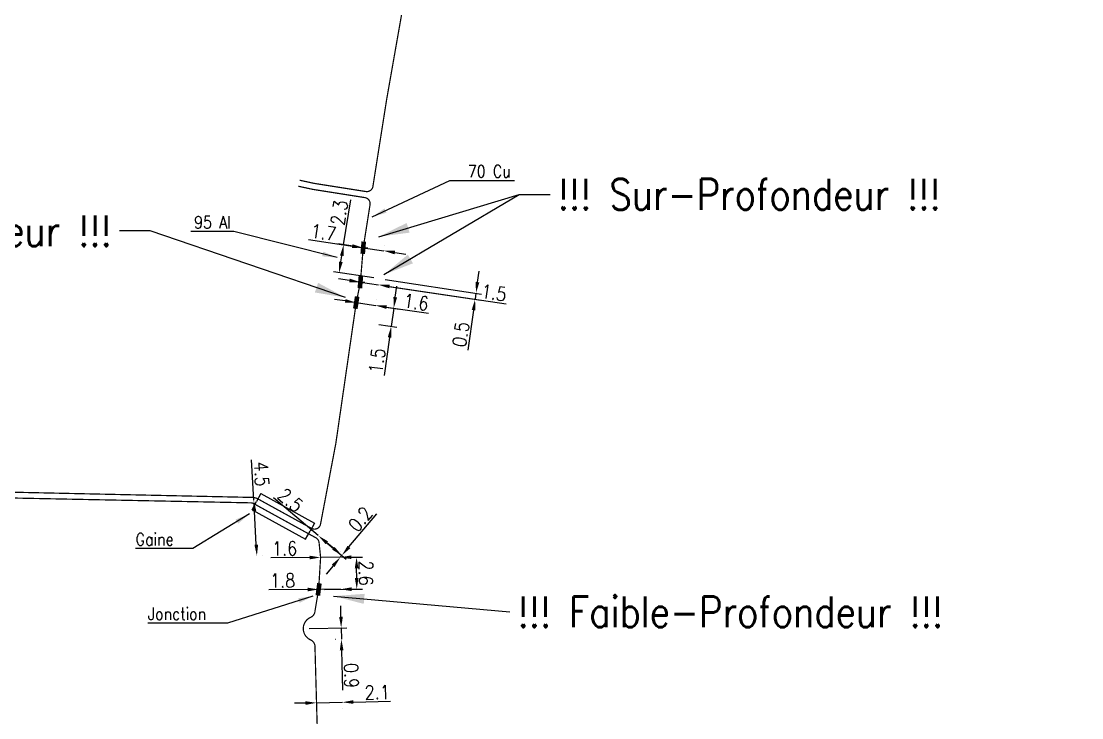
# Model space of a CAD drawing. Header units: millimetres. Extents: x 185000 to 186000, y 128000 to 129009.
# Drawn here: x 185100.5 to 185186.8, y 128278.5 to 128335.1 of the extents above; entities that cross this region are included whole.
import ezdxf
from ezdxf.enums import TextEntityAlignment as Align

# ---------------------------------------------------------------- set-up
doc = ezdxf.new("R2010")
doc.units = ezdxf.units.MM
doc.header["$PDMODE"] = 34
doc.layers.get('0').update_dxf_attribs({"linetype": 'CONTINUOUS'})
doc.layers.get('DEFPOINTS').update_dxf_attribs({"linetype": 'CONTINUOUS'})
for name, color, linetype in [('M_120', 5, 'M_ST_13'), ('M_300', 7, 'CONTINUOUS'), ('M_400', 7, 'CONTINUOUS'), ('M_420', 7, 'CONTINUOUS')]:
    doc.layers.add(name, color=color, linetype=linetype)
doc.styles.get("Standard").update_dxf_attribs({"font": 'romans.shx', "width": 0.85})
doc.linetypes.add('M_ST_13', pattern='A,5,-0.3,["oo",Standard,S=1.5,R=0,X=0,Y=-0.5],-3', length=8.3)
doc.dimstyles.get("Standard").update_dxf_attribs({"dimtxt": 1.5, "dimasz": 1.2, "dimexe": 0.625, "dimexo": 0.625, "dimgap": 0.25, "dimtad": 1, "dimdec": 1, "dimzin": 0, "dimdsep": 46, "dimtxsty": 'Standard', "dimcen": -0.5, "dimadec": 0, "dimazin": 0, "dimtfac": 1, "dimtdec": 1, "dimtmove": 0, "dimatfit": 3, "dimfxl": 0, "dimtolj": 1, "dimtzin": 0, "dimarcsym": 0})

# ---------------------------------------------------------------- blocks, each defined once
blk = doc.blocks.new('*D300')
at = {"layer": 'DEFPOINTS', "color": 0, "linetype": 'Continuous', "transparency": 16777216}
for p in [(185119.428, 128296.181), (185119.676, 128291.658), (185119.676, 128291.658)]:
    blk.add_point(p, dxfattribs=at)
at = {"layer": 'M_120', "color": 0, "linetype": 'Continuous', "lineweight": -2, "transparency": 16777216}
for p, q in [((185119.428, 128296.181), (185119.248, 128299.454)), ((185119.896, 128296.206), (185119.896, 128296.206)), ((185119.627, 128292.556), (185119.477, 128295.282)), ((185120.144, 128291.683), (185120.144, 128291.683))]:
    blk.add_line(p, q, dxfattribs=at)
at = {"layer": 'M_120', "color": 0, "linetype": 'Continuous', "transparency": 16777216}
for points in [[(185119.627, 128295.29), (185119.328, 128295.274), (185119.428, 128296.181)], [(185119.777, 128292.564), (185119.477, 128292.548), (185119.676, 128291.658)]]:
    blk.add_solid(points, dxfattribs=at)
at = {"layer": 'M_120', "color": 0, "linetype": 'Continuous', "transparency": 16777216, "insert": (185120.062, 128298.308), "char_height": 1.125, "attachment_point": 5, "rotation": 273.1405}
blk.add_mtext('\\A1;4.5', dxfattribs=at)
blk = doc.blocks.new('*D301')
at = {"layer": 'DEFPOINTS', "color": 0, "linetype": 'Continuous', "transparency": 16777216}
for p in [(185124.673, 128293.296), (185126.458, 128291.533), (185126.458, 128291.533)]:
    blk.add_point(p, dxfattribs=at)
at = {"layer": 'M_120', "color": 0, "linetype": 'Continuous', "lineweight": -2, "transparency": 16777216}
for p, q in [((185127.166, 128292.375), (185129.429, 128295.065)), ((185125.032, 128292.994), (185126.945, 128291.385)), ((185126.458, 128291.533), (185126.587, 128291.686)), ((185125.878, 128290.844), (185125.299, 128290.156))]:
    blk.add_line(p, q, dxfattribs=at)
at = {"layer": 'M_120', "color": 0, "linetype": 'Continuous', "transparency": 16777216}
for points in [[(185127.051, 128292.472), (185127.281, 128292.278), (185126.587, 128291.686)], [(185125.764, 128290.941), (185125.993, 128290.748), (185126.458, 128291.533)]]:
    blk.add_solid(points, dxfattribs=at)
at = {"layer": 'M_120', "color": 0, "linetype": 'Continuous', "transparency": 16777216, "insert": (185128.089, 128294.638), "char_height": 1.125, "attachment_point": 5, "rotation": 49.92865}
blk.add_mtext('\\A1;0.2', dxfattribs=at)
blk = doc.blocks.new('*D302')
at = {"layer": 'DEFPOINTS', "color": 0, "linetype": 'Continuous', "transparency": 16777216}
for p in [(185124.673, 128293.296), (185126.587, 128291.686), (185126.587, 128291.686)]:
    blk.add_point(p, dxfattribs=at)
at = {"layer": 'M_120', "color": 0, "linetype": 'Continuous', "lineweight": -2, "transparency": 16777216}
for p, q in [((185124.673, 128293.296), (185121.015, 128296.373)), ((185125.898, 128292.266), (185125.362, 128292.716))]:
    blk.add_line(p, q, dxfattribs=at)
at = {"layer": 'M_120', "color": 0, "linetype": 'Continuous', "transparency": 16777216}
for points in [[(185125.459, 128292.831), (185125.266, 128292.601), (185124.673, 128293.296)], [(185125.994, 128292.38), (185125.801, 128292.151), (185126.587, 128291.686)]]:
    blk.add_solid(points, dxfattribs=at)
at = {"layer": 'M_120', "color": 0, "linetype": 'Continuous', "transparency": 16777216, "insert": (185122.408, 128296.182), "char_height": 1.125, "attachment_point": 5, "rotation": 319.92865}
blk.add_mtext('\\A1;2.5', dxfattribs=at)
blk = doc.blocks.new('*D303')
at = {"layer": 'DEFPOINTS', "color": 0, "linetype": 'Continuous', "transparency": 16777216}
for p in [(185124.858, 128291.522), (185126.458, 128291.533), (185126.458, 128291.533)]:
    blk.add_point(p, dxfattribs=at)
at = {"layer": 'M_120', "color": 0, "linetype": 'Continuous', "lineweight": -2, "transparency": 16777216}
for p, q in [((185123.958, 128291.515), (185120.816, 128291.492)), ((185124.854, 128291.99), (185124.854, 128291.99)), ((185126.458, 128291.533), (185124.858, 128291.522)), ((185126.454, 128292.002), (185126.454, 128292.002)), ((185127.358, 128291.54), (185128.258, 128291.546))]:
    blk.add_line(p, q, dxfattribs=at)
at = {"layer": 'M_120', "color": 0, "linetype": 'Continuous', "transparency": 16777216}
for points in [[(185123.957, 128291.665), (185123.959, 128291.365), (185124.858, 128291.522)], [(185127.357, 128291.69), (185127.359, 128291.39), (185126.458, 128291.533)]]:
    blk.add_solid(points, dxfattribs=at)
at = {"layer": 'M_120', "color": 0, "linetype": 'Continuous', "transparency": 16777216, "insert": (185121.931, 128292.25), "char_height": 1.125, "attachment_point": 5, "rotation": 0.41613}
blk.add_mtext('\\A1;1.6', dxfattribs=at)
blk = doc.blocks.new('*D304')
at = {"layer": 'DEFPOINTS', "color": 0, "linetype": 'Continuous', "transparency": 16777216}
for p in [(185126.458, 128291.533), (185127.78, 128291.543), (185124.697, 128288.92)]:
    blk.add_point(p, dxfattribs=at)
at = {"layer": 'M_120', "color": 0, "linetype": 'Continuous', "lineweight": -2, "transparency": 16777216}
for p, q in [((185126.926, 128291.537), (185128.249, 128291.546)), ((185127.792, 128289.843), (185127.786, 128290.643)), ((185125.165, 128288.924), (185128.267, 128288.946))]:
    blk.add_line(p, q, dxfattribs=at)
at = {"layer": 'M_120', "color": 0, "linetype": 'Continuous', "transparency": 16777216}
for points in [[(185127.936, 128290.644), (185127.636, 128290.642), (185127.78, 128291.543)], [(185127.942, 128289.844), (185127.642, 128289.842), (185127.799, 128288.943)]]:
    blk.add_solid(points, dxfattribs=at)
at = {"layer": 'M_120', "color": 0, "linetype": 'Continuous', "transparency": 16777216, "insert": (185128.539, 128290.248), "char_height": 1.125, "attachment_point": 5, "rotation": 270.41613}
blk.add_mtext('\\A1;2.6', dxfattribs=at)
blk = doc.blocks.new('*D305')
at = {"layer": 'DEFPOINTS', "color": 0, "linetype": 'Continuous', "transparency": 16777216}
for p in [(185123.449, 128285.732), (185126.549, 128284.869), (185126.552, 128284.869)]:
    blk.add_point(p, dxfattribs=at)
at = {"layer": 'M_120', "color": 0, "linetype": 'Continuous', "lineweight": -2, "transparency": 16777216}
for p, q in [((185126.514, 128286.691), (185126.497, 128287.591)), ((185123.917, 128285.741), (185127, 128285.8)), ((185126.531, 128285.791), (185126.549, 128284.869)), ((185126.084, 128284.86), (185126.08, 128284.86)), ((185126.566, 128283.969), (185126.628, 128280.736))]:
    blk.add_line(p, q, dxfattribs=at)
at = {"layer": 'M_120', "color": 0, "linetype": 'Continuous', "transparency": 16777216}
for points in [[(185126.664, 128286.694), (185126.364, 128286.688), (185126.531, 128285.791)], [(185126.716, 128283.972), (185126.416, 128283.966), (185126.549, 128284.869)]]:
    blk.add_solid(points, dxfattribs=at)
at = {"layer": 'M_120', "color": 0, "linetype": 'Continuous', "transparency": 16777216, "insert": (185127.355, 128281.917), "char_height": 1.125, "attachment_point": 5, "rotation": 271.08939}
blk.add_mtext('\\A1;0.9', dxfattribs=at)
blk = doc.blocks.new('*D306')
at = {"layer": 'DEFPOINTS', "color": 0, "linetype": 'Continuous', "transparency": 16777216}
for p in [(185124.697, 128288.92), (185126.477, 128288.933), (185126.477, 128288.933)]:
    blk.add_point(p, dxfattribs=at)
at = {"layer": 'M_120', "color": 0, "linetype": 'Continuous', "lineweight": -2, "transparency": 16777216}
for p, q in [((185123.797, 128288.914), (185120.655, 128288.891)), ((185126.477, 128288.933), (185124.697, 128288.92)), ((185127.377, 128288.94), (185128.277, 128288.946))]:
    blk.add_line(p, q, dxfattribs=at)
at = {"layer": 'M_120', "color": 0, "linetype": 'Continuous', "transparency": 16777216}
for points in [[(185123.796, 128289.064), (185123.798, 128288.764), (185124.697, 128288.92)], [(185127.376, 128289.09), (185127.378, 128288.79), (185126.477, 128288.933)]]:
    blk.add_solid(points, dxfattribs=at)
at = {"layer": 'M_120', "color": 0, "linetype": 'Continuous', "transparency": 16777216, "insert": (185121.77, 128289.649), "char_height": 1.125, "attachment_point": 5, "rotation": 0.41613}
blk.add_mtext('\\A1;1.8', dxfattribs=at)
blk = doc.blocks.new('*D307')
at = {"layer": 'DEFPOINTS', "color": 0, "linetype": 'Continuous', "transparency": 16777216}
for p in [(185124.527, 128279.696), (185126.627, 128279.741), (185126.627, 128279.741)]:
    blk.add_point(p, dxfattribs=at)
at = {"layer": 'M_120', "color": 0, "linetype": 'Continuous', "lineweight": -2, "transparency": 16777216}
for p, q in [((185123.628, 128279.677), (185122.728, 128279.658)), ((185124.527, 128279.696), (185126.627, 128279.741)), ((185124.537, 128279.228), (185124.537, 128279.228)), ((185126.637, 128279.272), (185126.637, 128279.272)), ((185127.527, 128279.76), (185130.531, 128279.824))]:
    blk.add_line(p, q, dxfattribs=at)
at = {"layer": 'M_120', "color": 0, "linetype": 'Continuous', "transparency": 16777216}
for points in [[(185123.624, 128279.827), (185123.631, 128279.527), (185124.527, 128279.696)], [(185127.524, 128279.91), (185127.53, 128279.61), (185126.627, 128279.741)]]:
    blk.add_solid(points, dxfattribs=at)
at = {"layer": 'M_120', "color": 0, "linetype": 'Continuous', "transparency": 16777216, "insert": (185129.463, 128280.551), "char_height": 1.125, "attachment_point": 5, "rotation": 1.21518}
blk.add_mtext('\\A1;2.1', dxfattribs=at)
blk = doc.blocks.new('M_300_03')
at = {"color": 0, "linetype": 'Continuous'}
blk.add_solid([(-0.5, 0.188), (-0.5, -0.188), (0.5, 0.188), (0.5, -0.188)], dxfattribs=at)
at = {"color": 0, "linetype": 'Continuous', "width": 0.75, "flags": 3}
for tag, p in [('DEF_LEG', (0, -5)), ('DEF_COUP', (0.048, -6.97)), ('DEF_TYPE', (0, -9))]:
    blk.add_attdef(tag, text='', height=1.2, dxfattribs=at).set_placement(p, align=Align.MIDDLE)
blk = doc.blocks.new('*D325')
at = {"layer": 'DEFPOINTS', "color": 0, "linetype": 'Continuous', "transparency": 16777216}
for p in [(185129.576, 128313.699), (185129.647, 128314.194), (185137.492, 128313.019)]:
    blk.add_point(p, dxfattribs=at)
at = {"layer": 'M_120', "color": 0, "linetype": 'Continuous', "lineweight": -2, "transparency": 16777216}
for p, q in [((185137.618, 128313.91), (185137.745, 128314.802)), ((185130.04, 128313.63), (185137.885, 128312.455)), ((185130.11, 128314.125), (185137.955, 128312.95)), ((185137.492, 128313.019), (185137.422, 128312.524)), ((185137.295, 128311.633), (185136.835, 128308.387))]:
    blk.add_line(p, q, dxfattribs=at)
at = {"layer": 'M_120', "color": 0, "linetype": 'Continuous', "transparency": 16777216}
for points in [[(185137.47, 128313.931), (185137.767, 128313.889), (185137.492, 128313.019)], [(185137.147, 128311.654), (185137.444, 128311.612), (185137.422, 128312.524)]]:
    blk.add_solid(points, dxfattribs=at)
at = {"layer": 'M_120', "color": 0, "linetype": 'Continuous', "transparency": 16777216, "insert": (185136.259, 128309.67), "char_height": 1.125, "attachment_point": 5, "rotation": 81.9294}
blk.add_mtext('\\A1;0.5', dxfattribs=at)
blk = doc.blocks.new('*D326')
at = {"layer": 'DEFPOINTS', "color": 0, "linetype": 'Continuous', "transparency": 16777216}
for p in [(185128.324, 128316.718), (185126.364, 128314.686), (185129.647, 128314.194)]:
    blk.add_point(p, dxfattribs=at)
at = {"layer": 'M_120', "color": 0, "linetype": 'Continuous', "lineweight": -2, "transparency": 16777216}
for p, q in [((185126.723, 128316.958), (185127.303, 128320.628)), ((185127.861, 128316.787), (185126.26, 128317.027)), ((185126.505, 128315.575), (185126.583, 128316.069)), ((185129.183, 128314.264), (185125.901, 128314.755))]:
    blk.add_line(p, q, dxfattribs=at)
at = {"layer": 'M_120', "color": 0, "linetype": 'Continuous', "transparency": 16777216}
for points in [[(185126.435, 128316.092), (185126.731, 128316.045), (185126.723, 128316.958)], [(185126.356, 128315.598), (185126.653, 128315.551), (185126.364, 128314.686)]]:
    blk.add_solid(points, dxfattribs=at)
at = {"layer": 'M_120', "color": 0, "linetype": 'Continuous', "transparency": 16777216, "insert": (185126.377, 128319.57), "char_height": 1.125, "attachment_point": 5, "rotation": 81.01805}
blk.add_mtext('\\A1;2.3', dxfattribs=at)
blk = doc.blocks.new('*D327')
at = {"layer": 'DEFPOINTS', "color": 0, "linetype": 'Continuous', "transparency": 16777216}
for p in [(185128.324, 128316.718), (185130.006, 128316.466), (185130.006, 128316.466)]:
    blk.add_point(p, dxfattribs=at)
at = {"layer": 'M_120', "color": 0, "linetype": 'Continuous', "lineweight": -2, "transparency": 16777216}
for p, q in [((185123.873, 128317.384), (185128.324, 128316.718)), ((185128.394, 128317.181), (185128.394, 128317.181)), ((185127.434, 128316.851), (185126.544, 128316.984)), ((185128.324, 128316.718), (185130.006, 128316.466)), ((185128.324, 128316.718), (185130.006, 128316.466)), ((185130.075, 128316.93), (185130.075, 128316.93)), ((185130.896, 128316.333), (185131.786, 128316.199))]:
    blk.add_line(p, q, dxfattribs=at)
at = {"layer": 'M_120', "color": 0, "linetype": 'Continuous', "transparency": 16777216}
for points in [[(185127.457, 128316.999), (185127.412, 128316.703), (185128.324, 128316.718)], [(185130.918, 128316.481), (185130.874, 128316.184), (185130.006, 128316.466)]]:
    blk.add_solid(points, dxfattribs=at)
at = {"layer": 'M_120', "color": 0, "linetype": 'Continuous', "transparency": 16777216, "insert": (185125.093, 128317.96), "char_height": 1.125, "attachment_point": 5, "rotation": 351.48248}
blk.add_mtext('\\A1;1.7', dxfattribs=at)
blk = doc.blocks.new('*D328')
at = {"layer": 'DEFPOINTS', "color": 0, "linetype": 'Continuous', "transparency": 16777216}
for p in [(185129.338, 128312.019), (185129.128, 128310.534), (185130.594, 128310.316)]:
    blk.add_point(p, dxfattribs=at)
at = {"layer": 'M_120', "color": 0, "linetype": 'Continuous', "lineweight": -2, "transparency": 16777216}
for p, q in [((185130.931, 128312.692), (185131.058, 128313.583)), ((185129.802, 128311.95), (185131.269, 128311.732)), ((185130.805, 128311.801), (185130.594, 128310.316)), ((185129.591, 128310.465), (185131.058, 128310.247)), ((185130.468, 128309.425), (185130.027, 128306.314))]:
    blk.add_line(p, q, dxfattribs=at)
at = {"layer": 'M_120', "color": 0, "linetype": 'Continuous', "transparency": 16777216}
for points in [[(185130.783, 128312.713), (185131.08, 128312.671), (185130.805, 128311.801)], [(185130.32, 128309.446), (185130.617, 128309.404), (185130.594, 128310.316)]]:
    blk.add_solid(points, dxfattribs=at)
at = {"layer": 'M_120', "color": 0, "linetype": 'Continuous', "transparency": 16777216, "insert": (185129.442, 128307.529), "char_height": 1.125, "attachment_point": 5, "rotation": 81.9294}
blk.add_mtext('\\A1;1.5', dxfattribs=at)
blk = doc.blocks.new('*D329')
at = {"layer": 'DEFPOINTS', "color": 0, "linetype": 'Continuous', "transparency": 16777216}
for p in [(185127.756, 128312.254), (185129.338, 128312.019), (185129.338, 128312.019)]:
    blk.add_point(p, dxfattribs=at)
at = {"layer": 'M_120', "color": 0, "linetype": 'Continuous', "lineweight": -2, "transparency": 16777216}
for p, q in [((185126.865, 128312.386), (185125.975, 128312.519)), ((185127.756, 128312.254), (185129.338, 128312.019)), ((185127.824, 128312.718), (185127.824, 128312.718)), ((185129.407, 128312.483), (185129.407, 128312.483)), ((185130.228, 128311.887), (185133.622, 128311.383))]:
    blk.add_line(p, q, dxfattribs=at)
at = {"layer": 'M_120', "color": 0, "linetype": 'Continuous', "transparency": 16777216}
for points in [[(185126.887, 128312.535), (185126.843, 128312.238), (185127.756, 128312.254)], [(185130.25, 128312.035), (185130.206, 128311.738), (185129.338, 128312.019)]]:
    blk.add_solid(points, dxfattribs=at)
at = {"layer": 'M_120', "color": 0, "linetype": 'Continuous', "transparency": 16777216, "insert": (185132.623, 128312.289), "char_height": 1.125, "attachment_point": 5, "rotation": 351.55151}
blk.add_mtext('\\A1;1.6', dxfattribs=at)
blk = doc.blocks.new('M_300_04')
at = {"color": 0, "linetype": 'Continuous'}
blk.add_line((0, 0.375), (0, -0.375), dxfattribs=at)
blk.add_solid([(-0.5, 0.188), (-0.5, -0.188), (0.5, 0.188), (0.5, -0.188)], dxfattribs=at)
at = {"color": 0, "linetype": 'Continuous', "width": 0.75, "flags": 3}
for tag, p in [('DEF_LEG', (0, -5)), ('DEF_COUP', (0.023, -7.005)), ('DEF_TYPE', (0, -9))]:
    blk.add_attdef(tag, text='', height=1.2, dxfattribs=at).set_placement(p, align=Align.MIDDLE)
blk = doc.blocks.new('*D330')
at = {"layer": 'DEFPOINTS', "color": 0, "linetype": 'Continuous', "transparency": 16777216}
for p in [(185128.093, 128313.921), (185129.576, 128313.699), (185129.576, 128313.699)]:
    blk.add_point(p, dxfattribs=at)
at = {"layer": 'M_120', "color": 0, "linetype": 'Continuous', "lineweight": -2, "transparency": 16777216}
for p, q in [((185127.203, 128314.055), (185126.313, 128314.188)), ((185128.093, 128313.921), (185129.576, 128313.699)), ((185130.466, 128313.566), (185139.945, 128312.146))]:
    blk.add_line(p, q, dxfattribs=at)
at = {"layer": 'M_120', "color": 0, "linetype": 'Continuous', "transparency": 16777216}
for points in [[(185127.225, 128314.203), (185127.181, 128313.906), (185128.093, 128313.921)], [(185130.489, 128313.714), (185130.444, 128313.418), (185129.576, 128313.699)]]:
    blk.add_solid(points, dxfattribs=at)
at = {"layer": 'M_120', "color": 0, "linetype": 'Continuous', "transparency": 16777216, "insert": (185138.948, 128313.054), "char_height": 1.125, "attachment_point": 5, "rotation": 351.48248}
blk.add_mtext('\\A1;1.5', dxfattribs=at)

msp = doc.modelspace()

# ---------------------------------------------------------------- linework, layer by layer
at = {"layer": 'M_120', "const_width": 0.1}
for points in [[(185123.156, 128322.209), (185124.321, 128321.956), (185128.54, 128321.29, 0.414259), (185129.112, 128321.705), (185130.235, 128328.817), (185135.434, 128358.361), (185136.677, 128367.159), (185137.187, 128370.82), (185137.226, 128371.091, 0.124458), (185137.075, 128372.262, -0.029376), (185136.817, 128373.046, -0.22387), (185137.075, 128374.452, -0.261743), (185139.396, 128375.536, -0.029086), (185143.605, 128374.973, -0.033801), (185146.143, 128374.3), (185148.98, 128372.922), (185155.161, 128369.802), (185164.632, 128366.182), (185171.248, 128364.198), (185173.784, 128363.561), (185179.554, 128361.769), (185183.953, 128360.861), (185193.637, 128358.477, -0.416175)], [(185123.05, 128321.72), (185124.229, 128321.465), (185128.462, 128320.796, -0.414168), (185128.878, 128320.224), (185128.324, 128316.718), (185128.093, 128313.921), (185127.756, 128312.254), (185126.1, 128300.827), (185124.851, 128294.231, -0.509991), (185124.118, 128293.886), (185119.763, 128296.282, 0.120862), (185119.303, 128296.405), (185080.572, 128297.248), (185077.555, 128297.22), (185073.574, 128297.323), (185073.574, 128297.323), (185071.967, 128297.249, -0.435447), (185071.444, 128297.762), (185071.567, 128302.492, 0.420326), (185070.572, 128303.518), (185069.509, 128303.524), (185060.531, 128303.57, -0.417018), (185060.033, 128304.077), (185060.04, 128304.558)]]:
    msp.add_lwpolyline(points, format="xyb", dxfattribs=at)
at = {"layer": 'M_120'}
msp.add_lwpolyline([(185068.252, 128296.211, 0.1, 0.1, 0), (185068.25, 128296.113, 0.1, 0.1, -0.393294), (185068.727, 128296.6, 0.1, 0.1, 0), (185073.57, 128296.823, 0.1, 0.1, 0), (185077.544, 128296.72, 0.1, 0.1, 0), (185080.558, 128296.748, 0.1, 0.1, 0), (185119.185, 128295.964, 0.1, 0.1, -0.121234), (185119.415, 128295.902, 0.1, 0.1, 0), (185124.476, 128293.119, 0.1, 0.1, -0.24587), (185124.732, 128292.733, 0.1, 0.1, 0), (185124.858, 128291.522, 0.1, 0.1, 0), (185124.697, 128288.92, 0.1, 0.1, 0), (185124.398, 128287.146, 0.1, 0.1, -0.279271), (185124.039, 128286.647, 0.1, 0.1, 0.645086), (185124.039, 128284.818, 0.1, 0.1, -0.279271), (185124.398, 128284.318, 0.1, 0.1, 0), (185124.414, 128283.733, 0.1, 0.1, 0), (185124.527, 128279.696, 0.1, 0.1, 0), (185124.728, 128272.537, 0.1, 0.1, 0), (185124.963, 128266.156, 0.1, 0.1, 0), (185124.995, 128265.297, 0.1, 0.1, 0.43199), (185125.543, 128264.818, 0.1, 0.1, 0), (185127.508, 128265.009, 0, 0, 0)], format="xyseb", dxfattribs=at)
at = {"layer": 'M_400', "color": 7, "linetype": 'CONTINUOUS'}
for p, q in [((185120.004, 128296.72), (185119.643, 128296.063)), ((185120.004, 128296.72), (185124.359, 128294.324)), ((185119.282, 128295.405), (185119.643, 128296.063)), ((185119.282, 128295.405), (185123.636, 128293.01)), ((185124.359, 128294.324), (185123.998, 128293.667)), ((185123.636, 128293.01), (185123.998, 128293.667))]:
    msp.add_line(p, q, dxfattribs=at)

# ---------------------------------------------------------------- block references
at = {"layer": 'M_300'}
for name, p, rotation in [('M_300_04', (185128.324, 128316.718), 265.2531769327704), ('M_300_04', (185128.093, 128313.921), 265.0509326103218), ('M_300_04', (185127.756, 128312.254), 81.23554441172223), ('M_300_03', (185124.697, 128288.92), 262.7443707570171)]:
    msp.add_blockref(name, p, dxfattribs=dict(at, rotation=rotation))

# ---------------------------------------------------------------- texts
at = {"layer": 'M_120', "linetype": 'Continuous', "char_height": 1}
for s, insert, attachment_point in [('70 Cu', (185136.823, 128322.942), 4), ('95 Al', (185117.552, 128318.79), 6)]:
    msp.add_mtext(s, dxfattribs=dict(at, insert=insert, attachment_point=attachment_point))
at = {"layer": 'M_300', "linetype": 'Continuous', "insert": (185110.816, 128286.939), "char_height": 1, "attachment_point": 4}
msp.add_mtext('Jonction', dxfattribs=at)
at = {"layer": 'M_400', "linetype": 'Continuous', "insert": (185109.811, 128292.994), "char_height": 1, "attachment_point": 4}
msp.add_mtext('Gaine', dxfattribs=at)
at = {"layer": 'M_420', "char_height": 2.5}
for s, insert, attachment_point in [('!!! Sur-Profondeur !!!', (185144.148, 128321.062), 4), ('!!! Faible-Profondeur !!!', (185107.879, 128318.092), 6), ('!!! Faible-Profondeur !!!', (185140.882, 128287.098), 4)]:
    msp.add_mtext(s, dxfattribs=dict(at, insert=insert, attachment_point=attachment_point))

# ---------------------------------------------------------------- dimensions: what is measured, and where the dimension line sits
at = {"layer": 'M_120', "linetype": 'Continuous'}
for base, p1, p2, angle, override, picture, middle in [((185126.364, 128314.686), (185128.324, 128316.718), (185129.647, 128314.194), 81.01805, {"dimscale": 0.75}, '*D326', (185127.118, 128319.453)), ((185130.006, 128316.466), (185128.324, 128316.718), (185130.006, 128316.466), 171.48248, {"dimscale": 0.75, "dimtmove": 1}, '*D327', (185125.031, 128317.549)), ((185137.492, 128313.019), (185129.576, 128313.699), (185129.647, 128314.194), 261.9294, {"dimscale": 0.75}, '*D325', (185137.002, 128309.565)), ((185129.576, 128313.699), (185128.093, 128313.921), (185129.576, 128313.699), 171.48248, {"dimscale": 0.75}, '*D330', (185138.837, 128312.312)), ((185129.338, 128312.019), (185127.756, 128312.254), (185129.338, 128312.019), 171.55151, {"dimscale": 0.75}, '*D329', (185132.513, 128311.547)), ((185130.594, 128310.316), (185129.338, 128312.019), (185129.128, 128310.534), 81.9294, {"dimscale": 0.75}, '*D328', (185130.184, 128307.424)), ((185119.676, 128291.658), (185119.428, 128296.181), (185119.676, 128291.658), 93.1405, {"dimscale": 0.75}, '*D300', (185119.314, 128298.267)), ((185126.587, 128291.686), (185124.673, 128293.296), (185126.587, 128291.686), 139.92865, {"dimscale": 0.75}, '*D302', (185121.925, 128295.608)), ((185126.458, 128291.533), (185124.673, 128293.296), (185126.458, 128291.533), 49.92865, {"dimscale": 0.75}, '*D301', (185128.663, 128294.155)), ((185126.458, 128291.533), (185124.858, 128291.522), (185126.458, 128291.533), 180.41613, {"dimscale": 0.75}, '*D303', (185121.937, 128291.5)), ((185127.78, 128291.543), (185124.697, 128288.92), (185126.458, 128291.533), 270.41613, {"dimscale": 0.75}, '*D304', (185127.789, 128290.243)), ((185126.549, 128284.869), (185123.449, 128285.732), (185126.552, 128284.869), 91.08939, {"dimscale": 0.75}, '*D305', (185126.605, 128281.903)), ((185126.627, 128279.741), (185124.527, 128279.696), (185126.627, 128279.741), 181.21518, {"dimscale": 0.75}, '*D307', (185129.479, 128279.801))]:
    dim = msp.add_linear_dim(base=base, p1=p1, p2=p2, angle=angle, dimstyle='Standard', override=override, dxfattribs=at)
    dim.commit()
    dim.dimension.update_dxf_attribs({"geometry": picture, "text_midpoint": middle, "dimtype": 160})
dim = msp.add_linear_dim(base=(185126.477, 128288.933), p1=(185124.697, 128288.92), p2=(185126.477, 128288.933), angle=180.41613, text='1.8', dimstyle='Standard', override={"dimscale": 0.75}, dxfattribs=at)
dim.commit()
dim.dimension.update_dxf_attribs({"geometry": '*D306', "text_midpoint": (185121.776, 128288.899), "dimtype": 160})

# ---------------------------------------------------------------- leaders
at = {"layer": 'M_120', "linetype": 'Continuous', "annotation_type": 0, "has_hookline": 1}
for points, hookline_direction, text_width in [([(185129.054, 128319.233), (185135.373, 128322.192), (185136.573, 128322.192)], 0, 3.805), ([(185126.195, 128315.914), (185117.802, 128318.04)], 1, 3.238)]:
    msp.add_leader(points, dimstyle='Standard', dxfattribs=dict(at, hookline_direction=hookline_direction, text_width=text_width))
at = {"layer": 'M_300', "linetype": 'Continuous', "annotation_type": 0, "has_hookline": 1, "hookline_direction": 1, "text_width": 5.019}
msp.add_leader([(185124.231, 128288.376), (185117.285, 128286.189), (185116.085, 128286.189)], dimstyle='Standard', dxfattribs=at)
at = {"layer": 'M_400', "linetype": 'Continuous', "annotation_type": 0, "has_hookline": 1, "hookline_direction": 1, "text_width": 3.198}
msp.add_leader([(185119.076, 128295.066), (185114.459, 128292.244), (185113.259, 128292.244)], dimstyle='Standard', dxfattribs=at)
at = {"layer": 'M_420'}
msp.add_leader([(185129.581, 128317.617), (185141.018, 128321.062)], dimstyle='Standard', override={"dimasz": 2.5, "dimgap": -0.63, "dimtad": 0}, dxfattribs=at)
at = {"layer": 'M_420', "annotation_type": 0, "has_hookline": 1}
for points, hookline_direction, text_width in [([(185130.011, 128314.528), (185141.018, 128321.062), (185143.518, 128321.062)], 0, 34.81), ([(185126.887, 128312.66), (185111.009, 128318.092), (185108.509, 128318.092)], 1, 38.655), ([(185125.914, 128288.376), (185140.252, 128287.098)], 0, 38.655)]:
    msp.add_leader(points, dimstyle='Standard', override={"dimasz": 2.5, "dimgap": -0.63, "dimtad": 0}, dxfattribs=dict(at, hookline_direction=hookline_direction, text_width=text_width))

doc.saveas('drawing.dxf')
